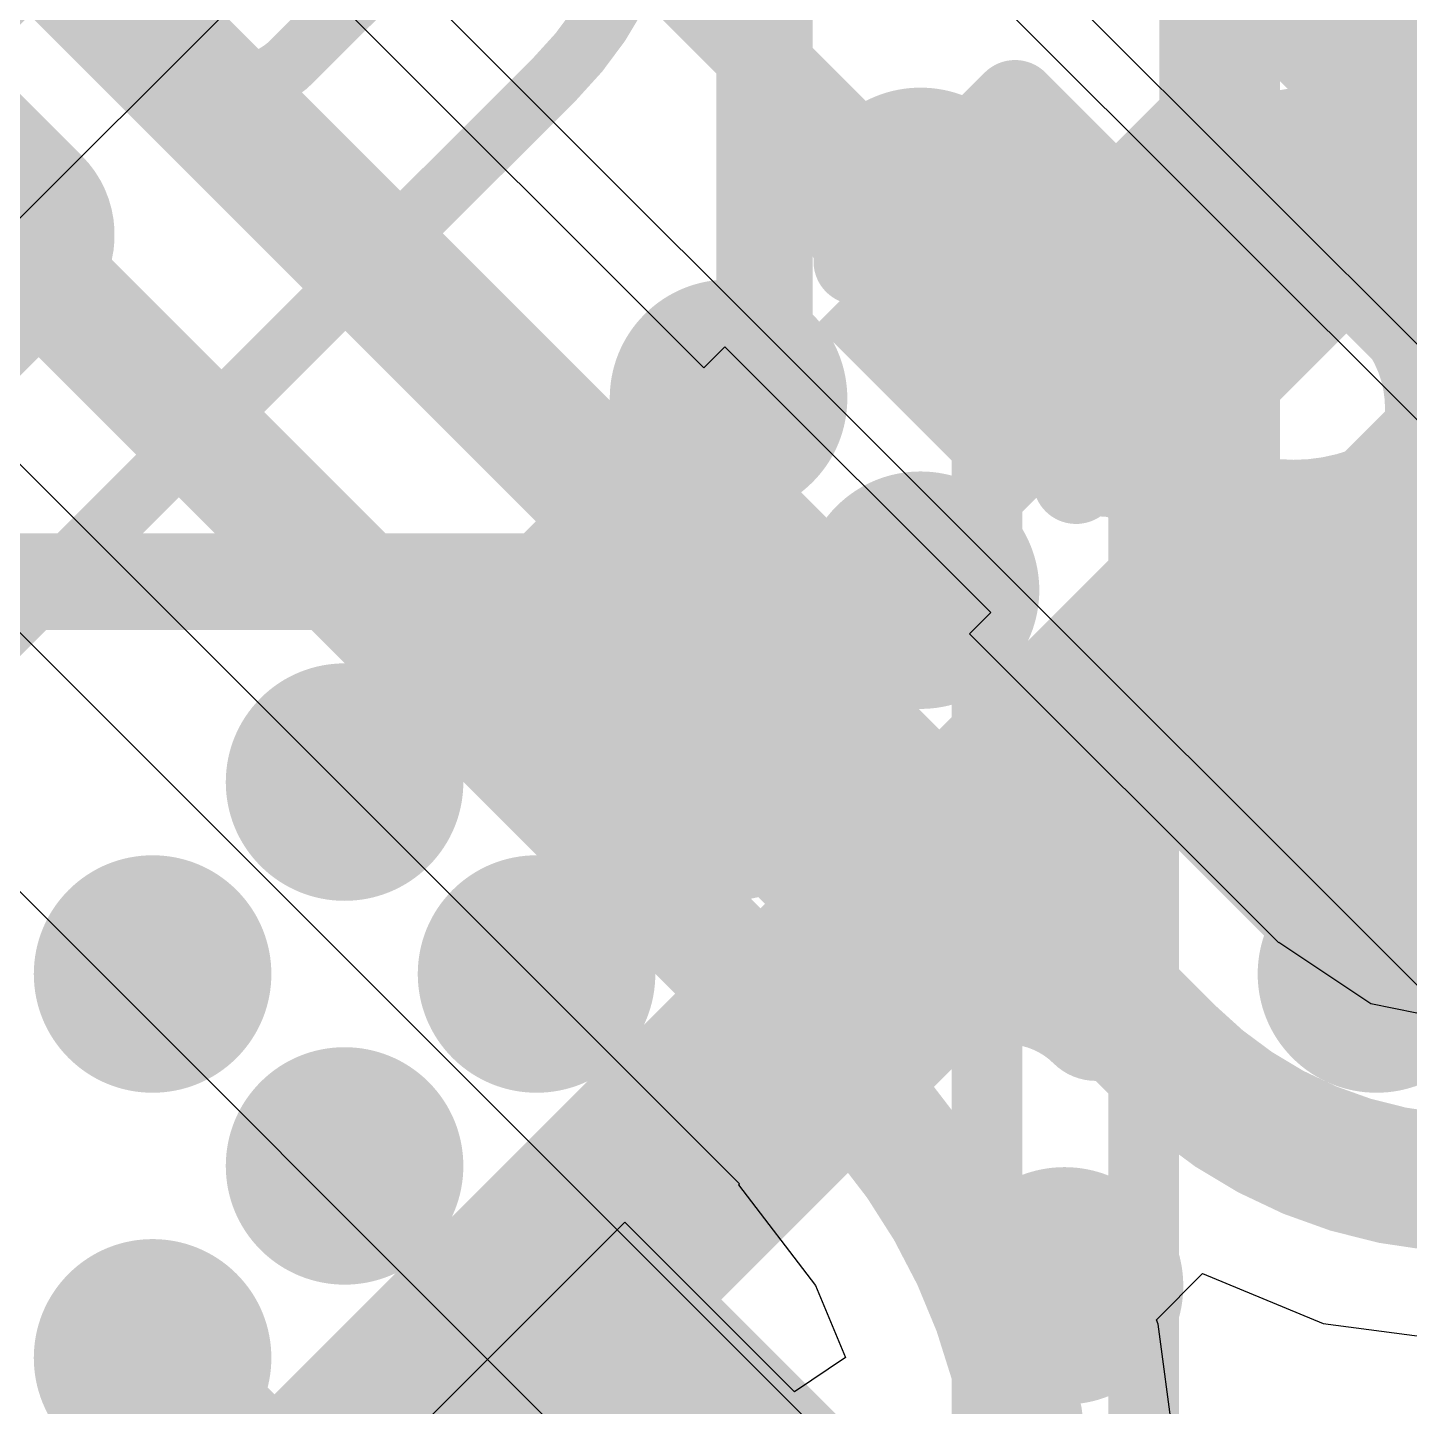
# Model space of a CAD drawing. Header units: inches. Extents: x -6 to 284, y -12 to 154.
# Drawn here: x 46.446 to 48.481, y 9.477 to 11.509 of the extents above; entities that cross this region are included whole.
import ezdxf

# ---------------------------------------------------------------- set-up
doc = ezdxf.new("R2010")
doc.units = ezdxf.units.IN
for name, color, linetype in [('Bottom Layer', 5, 'Continuous'), ('Bottom Overlay', 54, 'Continuous'), ('Bottom Paste', 16, 'Continuous'), ('Bottom Solder', 6, 'Continuous'), ('PWR-1', 156, 'Continuous'), ('PWR-2', 130, 'Continuous'), ('Signal L1', 76, 'Continuous'), ('Signal L2', 6, 'Continuous'), ('Top Layer', 1, 'Continuous'), ('Top Paste', 8, 'Continuous'), ('Top Solder', 216, 'Continuous')]:
    doc.layers.add(name, color=color, linetype=linetype)

# ---------------------------------------------------------------- blocks, each defined once
blk = doc.blocks.new('BGA_565_15_5_14_4__132')
at = {"layer": 'Top Layer'}
h = blk.add_hatch(color=1, dxfattribs=at)
edge = h.paths.add_edge_path()
edge.add_arc((2.9250005, -5.52500038), 0.12499848, 0, 360)
h = blk.add_hatch(color=1, dxfattribs=at)
edge = h.paths.add_edge_path()
edge.add_arc((3.5749992, -5.52500038), 0.12499848, 0, 360)
h = blk.add_hatch(color=1, dxfattribs=at)
edge = h.paths.add_edge_path()
edge.add_arc((2.20000068, -6.399999899999999), 0.12499848, 0, 360)
h = blk.add_hatch(color=1, dxfattribs=at)
edge = h.paths.add_edge_path()
edge.add_arc((2.59999988, -6.399999899999999), 0.12499848, 0, 360)
h = blk.add_hatch(color=1, dxfattribs=at)
edge = h.paths.add_edge_path()
edge.add_arc((2.99999908, -6.399999899999999), 0.12499848, 0, 360)
h = blk.add_hatch(color=1, dxfattribs=at)
edge = h.paths.add_edge_path()
edge.add_arc((3.40000082, -6.399999899999999), 0.12499848, 0, 360)
h = blk.add_hatch(color=1, dxfattribs=at)
edge = h.paths.add_edge_path()
edge.add_arc((3.80000002, -6.399999899999999), 0.12499848, 0, 360)
h = blk.add_hatch(color=1, dxfattribs=at)
edge = h.paths.add_edge_path()
edge.add_arc((4.19999922, -6.399999899999999), 0.12499848, 0, 360)
h = blk.add_hatch(color=1, dxfattribs=at)
edge = h.paths.add_edge_path()
edge.add_arc((4.60000096, -6.399999899999999), 0.12499848, 0, 360)
h = blk.add_hatch(color=1, dxfattribs=at)
edge = h.paths.add_edge_path()
edge.add_arc((2.60000242, -6.7999991), 0.12499848, 0, 360)
h = blk.add_hatch(color=1, dxfattribs=at)
edge = h.paths.add_edge_path()
edge.add_arc((2.99999908, -6.7999991), 0.12499848, 0, 360)
h = blk.add_hatch(color=1, dxfattribs=at)
edge = h.paths.add_edge_path()
edge.add_arc((3.80000002, -6.7999991), 0.12499848, 0, 360)
h = blk.add_hatch(color=1, dxfattribs=at)
edge = h.paths.add_edge_path()
edge.add_arc((4.19999922, -6.7999991), 0.12499848, 0, 360)
at = {"layer": 'Top Paste'}
h = blk.add_hatch(color=8, dxfattribs=at)
edge = h.paths.add_edge_path()
edge.add_arc((2.9250005, -5.52500038), 0.12499848, 0, 360)
h = blk.add_hatch(color=8, dxfattribs=at)
edge = h.paths.add_edge_path()
edge.add_arc((3.5749992, -5.52500038), 0.12499848, 0, 360)
h = blk.add_hatch(color=8, dxfattribs=at)
edge = h.paths.add_edge_path()
edge.add_arc((2.20000068, -6.399999899999999), 0.12499848, 0, 360)
h = blk.add_hatch(color=8, dxfattribs=at)
edge = h.paths.add_edge_path()
edge.add_arc((2.59999988, -6.399999899999999), 0.12499848, 0, 360)
h = blk.add_hatch(color=8, dxfattribs=at)
edge = h.paths.add_edge_path()
edge.add_arc((2.99999908, -6.399999899999999), 0.12499848, 0, 360)
h = blk.add_hatch(color=8, dxfattribs=at)
edge = h.paths.add_edge_path()
edge.add_arc((3.40000082, -6.399999899999999), 0.12499848, 0, 360)
h = blk.add_hatch(color=8, dxfattribs=at)
edge = h.paths.add_edge_path()
edge.add_arc((3.80000002, -6.399999899999999), 0.12499848, 0, 360)
h = blk.add_hatch(color=8, dxfattribs=at)
edge = h.paths.add_edge_path()
edge.add_arc((4.19999922, -6.399999899999999), 0.12499848, 0, 360)
h = blk.add_hatch(color=8, dxfattribs=at)
edge = h.paths.add_edge_path()
edge.add_arc((4.60000096, -6.399999899999999), 0.12499848, 0, 360)
h = blk.add_hatch(color=8, dxfattribs=at)
edge = h.paths.add_edge_path()
edge.add_arc((2.60000242, -6.7999991), 0.12499848, 0, 360)
h = blk.add_hatch(color=8, dxfattribs=at)
edge = h.paths.add_edge_path()
edge.add_arc((2.99999908, -6.7999991), 0.12499848, 0, 360)
h = blk.add_hatch(color=8, dxfattribs=at)
edge = h.paths.add_edge_path()
edge.add_arc((3.80000002, -6.7999991), 0.12499848, 0, 360)
h = blk.add_hatch(color=8, dxfattribs=at)
edge = h.paths.add_edge_path()
edge.add_arc((4.19999922, -6.7999991), 0.12499848, 0, 360)
at = {"layer": 'Top Solder'}
h = blk.add_hatch(color=216, dxfattribs=at)
edge = h.paths.add_edge_path()
edge.add_arc((2.9250005, -5.52500038), 0.17499838, 0, 360)
h = blk.add_hatch(color=216, dxfattribs=at)
edge = h.paths.add_edge_path()
edge.add_arc((3.5749992, -5.52500038), 0.17499838, 0, 360)
h = blk.add_hatch(color=216, dxfattribs=at)
edge = h.paths.add_edge_path()
edge.add_arc((1.79999894, -6.399999899999999), 0.17499838, 0, 360)
h = blk.add_hatch(color=216, dxfattribs=at)
edge = h.paths.add_edge_path()
edge.add_arc((2.20000068, -6.399999899999999), 0.17499838, 0, 360)
h = blk.add_hatch(color=216, dxfattribs=at)
edge = h.paths.add_edge_path()
edge.add_arc((2.59999988, -6.399999899999999), 0.17499838, 0, 360)
h = blk.add_hatch(color=216, dxfattribs=at)
edge = h.paths.add_edge_path()
edge.add_arc((2.99999908, -6.399999899999999), 0.17499838, 0, 360)
h = blk.add_hatch(color=216, dxfattribs=at)
edge = h.paths.add_edge_path()
edge.add_arc((3.40000082, -6.399999899999999), 0.17499838, 0, 360)
h = blk.add_hatch(color=216, dxfattribs=at)
edge = h.paths.add_edge_path()
edge.add_arc((3.80000002, -6.399999899999999), 0.17499838, 0, 360)
h = blk.add_hatch(color=216, dxfattribs=at)
edge = h.paths.add_edge_path()
edge.add_arc((4.19999922, -6.399999899999999), 0.17499838, 0, 360)
h = blk.add_hatch(color=216, dxfattribs=at)
edge = h.paths.add_edge_path()
edge.add_arc((4.60000096, -6.399999899999999), 0.17499838, 0, 360)
h = blk.add_hatch(color=216, dxfattribs=at)
edge = h.paths.add_edge_path()
edge.add_arc((2.60000242, -6.7999991), 0.17499838, 0, 360)
h = blk.add_hatch(color=216, dxfattribs=at)
edge = h.paths.add_edge_path()
edge.add_arc((2.99999908, -6.7999991), 0.17499838, 0, 360)
h = blk.add_hatch(color=216, dxfattribs=at)
edge = h.paths.add_edge_path()
edge.add_arc((3.80000002, -6.7999991), 0.17499838, 0, 360)
h = blk.add_hatch(color=216, dxfattribs=at)
edge = h.paths.add_edge_path()
edge.add_arc((4.19999922, -6.7999991), 0.17499838, 0, 360)
blk = doc.blocks.new('CAP_0201_B_342')
at = {"layer": 'Bottom Layer'}
for points in [[(-0.44999656, 0.1499997), (-0.14999716, 0.1499997), (-0.14999716, -0.1499997), (-0.44999656, -0.1499997)], [(0.14999716, 0.1499997), (0.44999656, 0.1499997), (0.44999656, -0.1499997), (0.14999716, -0.1499997)]]:
    blk.add_hatch(color=5, dxfattribs=at).paths.add_polyline_path(points)
at = {"layer": 'Bottom Paste'}
for points in [[(-0.44999656, 0.1499997), (-0.14999716, 0.1499997), (-0.14999716, -0.1499997), (-0.44999656, -0.1499997)], [(0.14999716, 0.1499997), (0.44999656, 0.1499997), (0.44999656, -0.1499997), (0.14999716, -0.1499997)]]:
    blk.add_hatch(color=16, dxfattribs=at).paths.add_polyline_path(points)
at = {"layer": 'Bottom Solder'}
for points in [[(-0.50499772, 0.20500086), (-0.094996, 0.20500086), (-0.094996, -0.20500086), (-0.50499772, -0.20500086)], [(0.094996, 0.20500086), (0.50499772, 0.20500086), (0.50499772, -0.20500086), (0.094996, -0.20500086)]]:
    blk.add_hatch(color=6, dxfattribs=at).paths.add_polyline_path(points)
at = {"layer": 'Bottom Overlay'}
for points in [[(-0.5334, 0.2286, 0.127, 0.127, 0), (-0.2032, 0.2286, 0.127, 0.127, 0)], [(-0.5334, 0.2286, 0.127, 0.127, 0), (-0.5334, -0.2286, 0.127, 0.127, 0)], [(0.2032, 0.2286, 0.127, 0.127, 0), (0.5334, 0.2286, 0.127, 0.127, 0)], [(0.5334, 0.2286, 0.127, 0.127, 0), (0.5334, -0.2286, 0.127, 0.127, 0)], [(-0.5334, -0.2286, 0.127, 0.127, 0), (-0.2032, -0.2286, 0.127, 0.127, 0)], [(0.2032, -0.2286, 0.127, 0.127, 0), (0.5334, -0.2286, 0.127, 0.127, 0)]]:
    blk.add_lwpolyline(points, format="xyseb", dxfattribs=at)
for points in [[(-0.5651499999999999, 0.2286, 0.0635, 0.0635, 1), (-0.5016499999999999, 0.2286, 0.0635, 0.0635, 1)], [(-0.5651499999999999, 0.2286, 0.0635, 0.0635, 1), (-0.5016499999999999, 0.2286, 0.0635, 0.0635, 1)], [(-0.23495, 0.2286, 0.0635, 0.0635, 1), (-0.17145, 0.2286, 0.0635, 0.0635, 1)], [(0.17145, 0.2286, 0.0635, 0.0635, 1), (0.23495, 0.2286, 0.0635, 0.0635, 1)], [(0.5016499999999999, 0.2286, 0.0635, 0.0635, 1), (0.5651499999999999, 0.2286, 0.0635, 0.0635, 1)], [(0.5016499999999999, 0.2286, 0.0635, 0.0635, 1), (0.5651499999999999, 0.2286, 0.0635, 0.0635, 1)], [(-0.5651499999999999, -0.2286, 0.0635, 0.0635, 1), (-0.5016499999999999, -0.2286, 0.0635, 0.0635, 1)], [(-0.5651499999999999, -0.2286, 0.0635, 0.0635, 1), (-0.5016499999999999, -0.2286, 0.0635, 0.0635, 1)], [(-0.23495, -0.2286, 0.0635, 0.0635, 1), (-0.17145, -0.2286, 0.0635, 0.0635, 1)], [(0.17145, -0.2286, 0.0635, 0.0635, 1), (0.23495, -0.2286, 0.0635, 0.0635, 1)], [(0.5016499999999999, -0.2286, 0.0635, 0.0635, 1), (0.5651499999999999, -0.2286, 0.0635, 0.0635, 1)], [(0.5016499999999999, -0.2286, 0.0635, 0.0635, 1), (0.5651499999999999, -0.2286, 0.0635, 0.0635, 1)]]:
    blk.add_lwpolyline(points, format="xyseb", close=True, dxfattribs=at)
blk = doc.blocks.new('CAP_0201_B_385')
at = {"layer": 'Bottom Layer'}
for points in [[(-0.44999656, 0.1499997), (-0.14999716, 0.1499997), (-0.14999716, -0.1499997), (-0.44999656, -0.1499997)], [(0.14999716, 0.1499997), (0.44999656, 0.1499997), (0.44999656, -0.1499997), (0.14999716, -0.1499997)]]:
    blk.add_hatch(color=5, dxfattribs=at).paths.add_polyline_path(points)
at = {"layer": 'Bottom Paste'}
for points in [[(-0.44999656, 0.1499997), (-0.14999716, 0.1499997), (-0.14999716, -0.1499997), (-0.44999656, -0.1499997)], [(0.14999716, 0.1499997), (0.44999656, 0.1499997), (0.44999656, -0.1499997), (0.14999716, -0.1499997)]]:
    blk.add_hatch(color=16, dxfattribs=at).paths.add_polyline_path(points)
at = {"layer": 'Bottom Solder'}
for points in [[(-0.50499772, 0.20500086), (-0.094996, 0.20500086), (-0.094996, -0.20500086), (-0.50499772, -0.20500086)], [(0.094996, 0.20500086), (0.50499772, 0.20500086), (0.50499772, -0.20500086), (0.094996, -0.20500086)]]:
    blk.add_hatch(color=6, dxfattribs=at).paths.add_polyline_path(points)
at = {"layer": 'Bottom Overlay'}
for points in [[(-0.2032, 0.2286, 0.127, 0.127, 0), (-0.5334, 0.2286, 0.127, 0.127, 0)], [(-0.5334, -0.2286, 0.127, 0.127, 0), (-0.5334, 0.2286, 0.127, 0.127, 0)], [(0.5334, 0.2286, 0.127, 0.127, 0), (0.2032, 0.2286, 0.127, 0.127, 0)], [(0.5334, -0.2286, 0.127, 0.127, 0), (0.5334, 0.2286, 0.127, 0.127, 0)], [(-0.2032, -0.2286, 0.127, 0.127, 0), (-0.5334, -0.2286, 0.127, 0.127, 0)], [(0.5334, -0.2286, 0.127, 0.127, 0), (0.2032, -0.2286, 0.127, 0.127, 0)]]:
    blk.add_lwpolyline(points, format="xyseb", dxfattribs=at)
for points in [[(-0.5651499999999999, 0.2286, 0.0635, 0.0635, 1), (-0.5016499999999999, 0.2286, 0.0635, 0.0635, 1)], [(-0.5651499999999999, 0.2286, 0.0635, 0.0635, 1), (-0.5016499999999999, 0.2286, 0.0635, 0.0635, 1)], [(-0.23495, 0.2286, 0.0635, 0.0635, 1), (-0.17145, 0.2286, 0.0635, 0.0635, 1)], [(0.17145, 0.2286, 0.0635, 0.0635, 1), (0.23495, 0.2286, 0.0635, 0.0635, 1)], [(0.5016499999999999, 0.2286, 0.0635, 0.0635, 1), (0.5651499999999999, 0.2286, 0.0635, 0.0635, 1)], [(0.5016499999999999, 0.2286, 0.0635, 0.0635, 1), (0.5651499999999999, 0.2286, 0.0635, 0.0635, 1)], [(-0.5651499999999999, -0.2286, 0.0635, 0.0635, 1), (-0.5016499999999999, -0.2286, 0.0635, 0.0635, 1)], [(-0.5651499999999999, -0.2286, 0.0635, 0.0635, 1), (-0.5016499999999999, -0.2286, 0.0635, 0.0635, 1)], [(-0.23495, -0.2286, 0.0635, 0.0635, 1), (-0.17145, -0.2286, 0.0635, 0.0635, 1)], [(0.17145, -0.2286, 0.0635, 0.0635, 1), (0.23495, -0.2286, 0.0635, 0.0635, 1)], [(0.5016499999999999, -0.2286, 0.0635, 0.0635, 1), (0.5651499999999999, -0.2286, 0.0635, 0.0635, 1)], [(0.5016499999999999, -0.2286, 0.0635, 0.0635, 1), (0.5651499999999999, -0.2286, 0.0635, 0.0635, 1)]]:
    blk.add_lwpolyline(points, format="xyseb", close=True, dxfattribs=at)
blk = doc.blocks.new('C___0402_B_390')
at = {"layer": 'Bottom Layer'}
for points in [[(-0.2413, 0.3175), (-0.2412999999999999, -0.3175), (-0.6985, -0.3175), (-0.6985, 0.3175)], [(0.6985, 0.3175), (0.6985, -0.3175), (0.2413, -0.3175), (0.2412999999999999, 0.3175)]]:
    blk.add_hatch(color=5, dxfattribs=at).paths.add_polyline_path(points)
at = {"layer": 'Bottom Paste'}
for points in [[(-0.2413, 0.3175), (-0.2412999999999999, -0.3175), (-0.6985, -0.3175), (-0.6985, 0.3175)], [(0.6985, 0.3175), (0.6985, -0.3175), (0.2413, -0.3175), (0.2412999999999999, 0.3175)]]:
    blk.add_hatch(color=16, dxfattribs=at).paths.add_polyline_path(points)
at = {"layer": 'Bottom Solder'}
for points in [[(-0.18130012, 0.37749988), (-0.18130012, -0.37749988), (-0.7584998799999999, -0.37749988), (-0.7584998799999999, 0.37749988)], [(0.7584998799999999, 0.37749988), (0.7584998799999999, -0.37749988), (0.18130012, -0.37749988), (0.18130012, 0.37749988)]]:
    blk.add_hatch(color=6, dxfattribs=at).paths.add_polyline_path(points)
at = {"layer": 'Bottom Overlay'}
for points in [[(-0.7874, 0.4064, 0.127, 0.127, 0), (-0.7874, -0.4064, 0.127, 0.127, 0)], [(-0.2794, 0.4064, 0.127, 0.127, 0), (-0.7874, 0.4064, 0.127, 0.127, 0)], [(0.7874, 0.4064, 0.127, 0.127, 0), (0.2794, 0.4064, 0.127, 0.127, 0)], [(0.7874, 0.4064, 0.127, 0.127, 0), (0.7874, -0.4064, 0.127, 0.127, 0)], [(-0.2794, -0.4064, 0.127, 0.127, 0), (-0.7874, -0.4064, 0.127, 0.127, 0)], [(0.7874, -0.4064, 0.127, 0.127, 0), (0.2794, -0.4064, 0.127, 0.127, 0)]]:
    blk.add_lwpolyline(points, format="xyseb", dxfattribs=at)
for points in [[(-0.8191499999999999, 0.4064, 0.0635, 0.0635, 1), (-0.7556499999999999, 0.4064, 0.0635, 0.0635, 1)], [(-0.8191499999999999, 0.4064, 0.0635, 0.0635, 1), (-0.7556499999999999, 0.4064, 0.0635, 0.0635, 1)], [(-0.31115, 0.4064, 0.0635, 0.0635, 1), (-0.24765, 0.4064, 0.0635, 0.0635, 1)], [(0.24765, 0.4064, 0.0635, 0.0635, 1), (0.31115, 0.4064, 0.0635, 0.0635, 1)], [(0.7556499999999999, 0.4064, 0.0635, 0.0635, 1), (0.8191499999999999, 0.4064, 0.0635, 0.0635, 1)], [(0.7556499999999999, 0.4064, 0.0635, 0.0635, 1), (0.8191499999999999, 0.4064, 0.0635, 0.0635, 1)], [(-0.8191499999999999, -0.4064, 0.0635, 0.0635, 1), (-0.7556499999999999, -0.4064, 0.0635, 0.0635, 1)], [(-0.8191499999999999, -0.4064, 0.0635, 0.0635, 1), (-0.7556499999999999, -0.4064, 0.0635, 0.0635, 1)], [(-0.31115, -0.4064, 0.0635, 0.0635, 1), (-0.24765, -0.4064, 0.0635, 0.0635, 1)], [(0.24765, -0.4064, 0.0635, 0.0635, 1), (0.31115, -0.4064, 0.0635, 0.0635, 1)], [(0.7556499999999999, -0.4064, 0.0635, 0.0635, 1), (0.8191499999999999, -0.4064, 0.0635, 0.0635, 1)], [(0.7556499999999999, -0.4064, 0.0635, 0.0635, 1), (0.8191499999999999, -0.4064, 0.0635, 0.0635, 1)]]:
    blk.add_lwpolyline(points, format="xyseb", close=True, dxfattribs=at)

msp = doc.modelspace()

# ---------------------------------------------------------------- linework, layer by layer
at = {"layer": 'Bottom Layer'}
for p, q in [((46.35434722, 13.1808601), (49.20104714, 10.33416018)), ((47.44174916, 11.00772246), (46.87843812, 11.57103096)), ((45.80614156, 11.49358636), (47.49448464, 9.80524582)), ((47.47280574, 11.03877904), (47.44174916, 11.00772246)), ((47.86454232, 10.64704246), (47.47280574, 11.03877904)), ((47.83348574, 10.61598588), (47.86454232, 10.64704246)), ((48.2889433, 10.16052832), (47.83348574, 10.61598588)), ((48.28908808, 10.1606731), (48.2889433, 10.16052832)), ((48.4244142, 10.07024656), (48.28908808, 10.1606731)), ((48.58342074, 10.03861848), (48.4244142, 10.07024656)), ((47.49448464, 9.80524582), (47.49282856, 9.80358974)), ((47.49282856, 9.80358974), (47.60664342, 9.6552639)), ((47.32546796, 9.748560639999999), (46.93373138, 9.35682406)), ((47.57522362, 9.49880498), (47.32546796, 9.748560639999999)), ((48.10863378, 9.604883), (48.17667529999999, 9.672924519999999)), ((48.17667529999999, 9.672924519999999), (48.3545769, 9.59923658)), ((47.60664342, 9.6552639), (47.6505905, 9.54916302)), ((48.11124744, 9.59857364), (48.10863378, 9.604883)), ((48.14066571999999, 9.37511206), (48.11124744, 9.59857364)), ((48.3545769, 9.59923658), (48.58272224, 9.56919854)), ((47.6505905, 9.54916302), (47.57522362, 9.49880498))]:
    msp.add_line(p, q, dxfattribs=at)
for points in [[(46.51915766, 13.34567054, 0.2032, 0.2032, 0), (50.10610756, 9.758723179999999, 0.2032, 0.2032, 0)], [(45.26745836, 12.85238984, 0.2032, 0.2032, 0), (46.71361752, 11.40623322, 0.2032, 0.2032, 0)], [(45.06731652, 12.54371634, 0.1778, 0.1778, 0), (47.65014092, 9.96089956, 0.1778, 0.1778, 0)], [(46.71361752, 11.40623068, 0.2032, 0.2032, 0), (46.71361752, 11.40623322, 0.2032, 0.2032, 0)], [(46.71361752, 11.40623068, 0.2032, 0.2032, 0), (47.47280574, 10.64704246, 0.2032, 0.2032, 0)], [(47.89706702, 11.07130374, 0.2032, 0.2032, 0), (48.43730724, 10.53106352, 0.2032, 0.2032, 0)], [(47.47280574, 10.64704246, 0.2032, 0.2032, 0), (48.1241354, 9.9957128, 0.2032, 0.2032, 0)], [(48.43730724, 10.53106352, 0.2032, 0.2032, 0), (48.57176722, 10.53106352, 0.2032, 0.2032, 0)], [(48.5830753, 9.805210259999999, 0.2032, 0.2032, -0.1985190874448159), (48.12413032, 9.99571026, 0.2032, 0.2032, 0)], [(47.65014092, 9.9609021, 0.1778, 0.1778, -0.198912367379658), (47.92506544, 9.2971747, 0.1778, 0.1778, 0)]]:
    msp.add_lwpolyline(points, format="xyseb", dxfattribs=at)
for points in [[(46.66281752, 11.40623322, 0.1016, 0.1016, 1), (46.76441752, 11.40623322, 0.1016, 0.1016, 1)], [(46.66281752, 11.40623322, 0.1016, 0.1016, 1), (46.76441752, 11.40623322, 0.1016, 0.1016, 1)], [(46.66281752, 11.40623068, 0.1016, 0.1016, 1), (46.76441752, 11.40623068, 0.1016, 0.1016, 1)], [(46.66281752, 11.40623068, 0.1016, 0.1016, 1), (46.76441752, 11.40623068, 0.1016, 0.1016, 1)], [(47.84626702, 11.07130374, 0.1016, 0.1016, 1), (47.94786702, 11.07130374, 0.1016, 0.1016, 1)], [(47.42200574, 10.64704246, 0.1016, 0.1016, 1), (47.52360574, 10.64704246, 0.1016, 0.1016, 1)], [(47.42200574, 10.64704246, 0.1016, 0.1016, 1), (47.52360574, 10.64704246, 0.1016, 0.1016, 1)], [(48.38650724, 10.53106352, 0.1016, 0.1016, 1), (48.48810724, 10.53106352, 0.1016, 0.1016, 1)], [(48.38650724, 10.53106352, 0.1016, 0.1016, 1), (48.48810724, 10.53106352, 0.1016, 0.1016, 1)], [(48.52096722, 10.53106352, 0.1016, 0.1016, 1), (48.62256721999999, 10.53106352, 0.1016, 0.1016, 1)], [(48.07333032, 9.99571026, 0.1016, 0.1016, 1), (48.17493031999999, 9.99571026, 0.1016, 0.1016, 1)], [(48.0733354, 9.9957128, 0.1016, 0.1016, 1), (48.1749354, 9.9957128, 0.1016, 0.1016, 1)], [(47.60569092, 9.9609021, 0.08889999999999999, 0.08889999999999999, 1), (47.69459092, 9.9609021, 0.08889999999999999, 0.08889999999999999, 1)], [(47.60569092, 9.96089956, 0.08889999999999999, 0.08889999999999999, 1), (47.69459092, 9.96089956, 0.08889999999999999, 0.08889999999999999, 1)]]:
    msp.add_lwpolyline(points, format="xyseb", close=True, dxfattribs=at)
at = {"layer": 'PWR-1'}
msp.add_line((45.7016231, 10.49589214), (46.81074966, 11.6050187), dxfattribs=at)
msp.add_lwpolyline([(45.42145094, 10.60789598, 0.1524, 0.1524, 0), (46.68139508, 11.86784012, 0.1524, 0.1524, 0)], format="xyseb", dxfattribs=at)
at = {"layer": 'PWR-2'}
for p, q in [((48.69309032, 10.73058814), (43.31289026, 16.1107882)), ((42.38568612, 14.28406846), (47.31505142, 9.35470062)), ((44.76344616, 13.82719612), (49.19578679999999, 9.39483262)), ((47.63583818, 9.415879059999998), (43.2920648, 13.7596626))]:
    msp.add_line(p, q, dxfattribs=at)
for points in [[(44.89080176, 14.10089382, 0.127, 0.127, 0), (48.09268258, 10.899013, 0.127, 0.127, 0)], [(48.52875486, 10.89901046, 0.127, 0.127, 0), (48.75372774, 11.12398334, 0.127, 0.127, 0)], [(48.09268258, 10.899013, 0.127, 0.127, 0), (48.0929315, 10.89876408, 0.127, 0.127, 0)], [(48.0929315, 10.89876408, 0.127, 0.127, -0.0002858904619792914), (48.09268258, 10.899013, 0.127, 0.127, 0)], [(48.31072126, 10.80869822, 0.127, 0.127, -0.1986151822385052), (48.0929315, 10.89876408, 0.127, 0.127, 0)], [(48.52875486, 10.89901046, 0.127, 0.127, -0.198912367379658), (48.31072126, 10.80869822, 0.127, 0.127, 0)]]:
    msp.add_lwpolyline(points, format="xyseb", dxfattribs=at)
for points in [[(48.06093258, 10.899013, 0.0635, 0.0635, 1), (48.12443258, 10.899013, 0.0635, 0.0635, 1)], [(48.06093258, 10.899013, 0.0635, 0.0635, 1), (48.12443258, 10.899013, 0.0635, 0.0635, 1)], [(48.06093258, 10.899013, 0.0635, 0.0635, 1), (48.12443258, 10.899013, 0.0635, 0.0635, 1)], [(48.0611815, 10.89876408, 0.0635, 0.0635, 1), (48.12468149999999, 10.89876408, 0.0635, 0.0635, 1)], [(48.0611815, 10.89876408, 0.0635, 0.0635, 1), (48.12468149999999, 10.89876408, 0.0635, 0.0635, 1)], [(48.0611815, 10.89876408, 0.0635, 0.0635, 1), (48.12468149999999, 10.89876408, 0.0635, 0.0635, 1)], [(48.49700486, 10.89901046, 0.0635, 0.0635, 1), (48.56050485999999, 10.89901046, 0.0635, 0.0635, 1)], [(48.49700486, 10.89901046, 0.0635, 0.0635, 1), (48.56050485999999, 10.89901046, 0.0635, 0.0635, 1)], [(48.27897125999999, 10.80869822, 0.0635, 0.0635, 1), (48.34247126, 10.80869822, 0.0635, 0.0635, 1)], [(48.27897125999999, 10.80869822, 0.0635, 0.0635, 1), (48.34247126, 10.80869822, 0.0635, 0.0635, 1)]]:
    msp.add_lwpolyline(points, format="xyseb", close=True, dxfattribs=at)
at = {"layer": 'Signal L1'}
for points in [[(47.53131717999999, 11.00653374, 0.14224, 0.14224, 0), (47.53131717999999, 17.09952892, 0.14224, 0.14224, 0)], [(48.20177812, 10.76186316, 0.1778, 0.1778, 0), (48.20177812, 12.37697296, 0.1778, 0.1778, 0)], [(47.53131717999999, 11.00653374, 0.14224, 0.14224, -0.4142135623730951), (47.21737318, 10.69258974, 0.14224, 0.14224, 0)], [(45.26864454, 7.828729579999999, 0.1778, 0.1778, 0), (48.20177812, 10.76186316, 0.1778, 0.1778, 0)], [(42.86377254, 10.69258974, 0.14224, 0.14224, 0), (47.21737318, 10.69258974, 0.14224, 0.14224, 0)]]:
    msp.add_lwpolyline(points, format="xyseb", dxfattribs=at)
for points in [[(47.49575718, 11.00653374, 0.07111999999999999, 0.07111999999999999, 1), (47.56687718, 11.00653374, 0.07111999999999999, 0.07111999999999999, 1)], [(47.49575718, 11.00653374, 0.07111999999999999, 0.07111999999999999, 1), (47.56687718, 11.00653374, 0.07111999999999999, 0.07111999999999999, 1)], [(48.15732812, 10.76186316, 0.08889999999999999, 0.08889999999999999, 1), (48.24622812, 10.76186316, 0.08889999999999999, 0.08889999999999999, 1)], [(48.15732812, 10.76186316, 0.08889999999999999, 0.08889999999999999, 1), (48.24622812, 10.76186316, 0.08889999999999999, 0.08889999999999999, 1)], [(47.18181317999999, 10.69258974, 0.07111999999999999, 0.07111999999999999, 1), (47.25293318, 10.69258974, 0.07111999999999999, 0.07111999999999999, 1)], [(47.18181317999999, 10.69258974, 0.07111999999999999, 0.07111999999999999, 1), (47.25293318, 10.69258974, 0.07111999999999999, 0.07111999999999999, 1)]]:
    msp.add_lwpolyline(points, format="xyseb", close=True, dxfattribs=at)
at = {"layer": 'Signal L2'}
for points in [[(47.85928198, 11.07545918, 0.10414, 0.10414, 0), (48.85476894, 12.07094614, 0.10414, 0.10414, 0)], [(48.08975142, 10.83313302, 0.10414, 0.10414, 0), (49.13383366, 11.87721526, 0.10414, 0.10414, 0)], [(47.85928198, 8.810472599999999, 0.10414, 0.10414, 0), (47.85928198, 11.07545918, 0.10414, 0.10414, 0)], [(48.08975142, 8.92146044, 0.10414, 0.10414, 0), (48.08975142, 10.83313302, 0.10414, 0.10414, 0)]]:
    msp.add_lwpolyline(points, format="xyseb", dxfattribs=at)
for points in [[(47.83324697999999, 11.07545918, 0.05207, 0.05207, 1), (47.88531698, 11.07545918, 0.05207, 0.05207, 1)], [(47.83324697999999, 11.07545918, 0.05207, 0.05207, 1), (47.88531698, 11.07545918, 0.05207, 0.05207, 1)], [(48.06371641999999, 10.83313302, 0.05207, 0.05207, 1), (48.11578642, 10.83313302, 0.05207, 0.05207, 1)], [(48.06371641999999, 10.83313302, 0.05207, 0.05207, 1), (48.11578642, 10.83313302, 0.05207, 0.05207, 1)]]:
    msp.add_lwpolyline(points, format="xyseb", close=True, dxfattribs=at)
at = {"layer": 'Top Layer'}
for points in [[(48.01329234, 10.32405098, 0.2032, 0.2032, 0), (49.47943114, 11.79018978, 0.2032, 0.2032, 0)], [(47.37806628, 11.80745416, 0.08889999999999999, 0.08889999999999999, -0.1989022149649479), (47.2230069, 11.43433578, 0.08889999999999999, 0.08889999999999999, 0)], [(46.83526827999999, 11.45968752, 0.08889999999999999, 0.08889999999999999, 0), (46.99441452, 11.61883376, 0.08889999999999999, 0.08889999999999999, 0)], [(46.56927186, 11.55505182, 0.08889999999999999, 0.08889999999999999, 0), (46.66464123999999, 11.45968752, 0.08889999999999999, 0.08889999999999999, 0)], [(46.6646387, 11.45968498, 0.08889999999999999, 0.08889999999999999, 0), (46.66464123999999, 11.45968752, 0.08889999999999999, 0.08889999999999999, 0)], [(46.83526827999999, 11.45968752, 0.08889999999999999, 0.08889999999999999, -0.414222282574413), (46.66464123999999, 11.45968752, 0.08889999999999999, 0.08889999999999999, 0)], [(46.21741328, 10.42874216, 0.08889999999999999, 0.08889999999999999, 0), (47.2230069, 11.43433578, 0.08889999999999999, 0.08889999999999999, 0)], [(46.39864736, 11.38442732, 0.08889999999999999, 0.08889999999999999, 0), (46.4940142, 11.28906302, 0.08889999999999999, 0.08889999999999999, 0)], [(46.4940142, 11.28906302, 0.08889999999999999, 0.08889999999999999, -0.4142179225319384), (46.49401674, 11.11843598, 0.08889999999999999, 0.08889999999999999, 0)], [(48.326802, 11.24577634, 0.1778, 0.1778, 0), (48.5226995, 11.04987122, 0.1778, 0.1778, 0)], [(46.22948844, 10.85390768, 0.08889999999999999, 0.08889999999999999, 0), (46.49401674, 11.11843598, 0.08889999999999999, 0.08889999999999999, 0)], [(48.4975662, 11.07485466, 0.1778, 0.1778, -0.3511543973849756), (48.46543011999999, 10.78168532, 0.1778, 0.1778, 0)], [(48.75075847999999, 11.06701622, 0.1778, 0.1778, -0.394468141656091), (48.49765763999999, 11.07491562, 0.1778, 0.1778, 0)], [(48.37848084, 10.67981354, 0.1778, 0.1778, -0.3944681416560908), (48.63158168, 10.67191414, 0.1778, 0.1778, 0)], [(47.47827436, 10.3972487, 0.1778, 0.1778, 0), (47.67417186, 10.20134358, 0.1778, 0.1778, 0)], [(48.01329234, 10.32405098, 0.1778, 0.1778, -0.04363204682843651), (48.03967786, 10.35554444, 0.1778, 0.1778, 0)], [(47.8797874, 10.19054604, 0.2032, 0.2032, 0), (48.01329234, 10.32405098, 0.2032, 0.2032, 0)], [(48.01985062, 10.04580414, 0.1778, 0.1778, -0.3511543973849757), (48.0519867, 10.33897348, 0.1778, 0.1778, 0)], [(47.64903855999999, 10.22632702, 0.1778, 0.1778, -0.3511543973849756), (47.61690247999999, 9.933157679999999, 0.1778, 0.1778, 0)], [(47.90223083999999, 10.21848858, 0.1778, 0.1778, -0.394468141656091), (47.64913, 10.22638798, 0.1778, 0.1778, 0)], [(47.77546451999999, 10.08622316, 0.2032, 0.2032, 0), (47.8797874, 10.19054604, 0.2032, 0.2032, 0)], [(46.19324518, 8.50400382, 0.2032, 0.2032, 0), (47.77546451999999, 10.08622316, 0.2032, 0.2032, 0)], [(47.76665834, 10.05364258, 0.1778, 0.1778, -0.3944681416560908), (48.01975917999999, 10.04574318, 0.1778, 0.1778, 0)], [(47.7543495, 10.07021354, 0.1778, 0.1778, -0.03576330533469323), (47.77546451999999, 10.08622316, 0.1778, 0.1778, 0)], [(46.62974418, 9.548721059999998, 0.1778, 0.1778, 0), (46.82564168, 9.35281594, 0.1778, 0.1778, 0)]]:
    msp.add_lwpolyline(points, format="xyseb", dxfattribs=at)
for points in [[(46.6424137, 11.45968498, 0.04445, 0.04445, 1), (46.6868637, 11.45968498, 0.04445, 0.04445, 1)], [(46.64241624, 11.45968752, 0.04445, 0.04445, 1), (46.68686623999999, 11.45968752, 0.04445, 0.04445, 1)], [(46.64241624, 11.45968752, 0.04445, 0.04445, 1), (46.68686623999999, 11.45968752, 0.04445, 0.04445, 1)], [(46.64241624, 11.45968752, 0.04445, 0.04445, 1), (46.68686623999999, 11.45968752, 0.04445, 0.04445, 1)], [(46.81304328, 11.45968752, 0.04445, 0.04445, 1), (46.85749327999999, 11.45968752, 0.04445, 0.04445, 1)], [(46.81304328, 11.45968752, 0.04445, 0.04445, 1), (46.85749327999999, 11.45968752, 0.04445, 0.04445, 1)], [(47.2007819, 11.43433578, 0.04445, 0.04445, 1), (47.2452319, 11.43433578, 0.04445, 0.04445, 1)], [(47.2007819, 11.43433578, 0.04445, 0.04445, 1), (47.2452319, 11.43433578, 0.04445, 0.04445, 1)], [(46.4717892, 11.28906302, 0.04445, 0.04445, 1), (46.51623919999999, 11.28906302, 0.04445, 0.04445, 1)], [(46.4717892, 11.28906302, 0.04445, 0.04445, 1), (46.51623919999999, 11.28906302, 0.04445, 0.04445, 1)], [(48.282352, 11.24577634, 0.08889999999999999, 0.08889999999999999, 1), (48.371252, 11.24577634, 0.08889999999999999, 0.08889999999999999, 1)], [(46.47179173999999, 11.11843598, 0.04445, 0.04445, 1), (46.51624174, 11.11843598, 0.04445, 0.04445, 1)], [(46.47179173999999, 11.11843598, 0.04445, 0.04445, 1), (46.51624174, 11.11843598, 0.04445, 0.04445, 1)], [(48.4531162, 11.07485466, 0.08889999999999999, 0.08889999999999999, 1), (48.5420162, 11.07485466, 0.08889999999999999, 0.08889999999999999, 1)], [(48.45320764, 11.07491562, 0.08889999999999999, 0.08889999999999999, 1), (48.54210764, 11.07491562, 0.08889999999999999, 0.08889999999999999, 1)], [(48.4782495, 11.04987122, 0.08889999999999999, 0.08889999999999999, 1), (48.5671495, 11.04987122, 0.08889999999999999, 0.08889999999999999, 1)], [(48.42098012, 10.78168532, 0.08889999999999999, 0.08889999999999999, 1), (48.50988012, 10.78168532, 0.08889999999999999, 0.08889999999999999, 1)], [(48.33403084, 10.67981354, 0.08889999999999999, 0.08889999999999999, 1), (48.42293084, 10.67981354, 0.08889999999999999, 0.08889999999999999, 1)], [(47.43382436, 10.3972487, 0.08889999999999999, 0.08889999999999999, 1), (47.52272436, 10.3972487, 0.08889999999999999, 0.08889999999999999, 1)], [(47.99522786, 10.35554444, 0.08889999999999999, 0.08889999999999999, 1), (48.08412786, 10.35554444, 0.08889999999999999, 0.08889999999999999, 1)], [(47.96249234, 10.32405098, 0.1016, 0.1016, 1), (48.06409234, 10.32405098, 0.1016, 0.1016, 1)], [(47.96249234, 10.32405098, 0.1016, 0.1016, 1), (48.06409234, 10.32405098, 0.1016, 0.1016, 1)], [(48.0075367, 10.33897348, 0.08889999999999999, 0.08889999999999999, 1), (48.0964367, 10.33897348, 0.08889999999999999, 0.08889999999999999, 1)], [(47.96884233999999, 10.32405098, 0.08889999999999999, 0.08889999999999999, 1), (48.05774234, 10.32405098, 0.08889999999999999, 0.08889999999999999, 1)], [(47.60458856, 10.22632702, 0.08889999999999999, 0.08889999999999999, 1), (47.69348856, 10.22632702, 0.08889999999999999, 0.08889999999999999, 1)], [(47.60468, 10.22638798, 0.08889999999999999, 0.08889999999999999, 1), (47.69358, 10.22638798, 0.08889999999999999, 0.08889999999999999, 1)], [(47.85778084, 10.21848858, 0.08889999999999999, 0.08889999999999999, 1), (47.94668083999999, 10.21848858, 0.08889999999999999, 0.08889999999999999, 1)], [(47.62972186, 10.20134358, 0.08889999999999999, 0.08889999999999999, 1), (47.71862186, 10.20134358, 0.08889999999999999, 0.08889999999999999, 1)], [(47.8289874, 10.19054604, 0.1016, 0.1016, 1), (47.93058739999999, 10.19054604, 0.1016, 0.1016, 1)], [(47.8289874, 10.19054604, 0.1016, 0.1016, 1), (47.93058739999999, 10.19054604, 0.1016, 0.1016, 1)], [(47.72466452, 10.08622316, 0.1016, 0.1016, 1), (47.82626452, 10.08622316, 0.1016, 0.1016, 1)], [(47.72466452, 10.08622316, 0.1016, 0.1016, 1), (47.82626452, 10.08622316, 0.1016, 0.1016, 1)], [(47.7098995, 10.07021354, 0.08889999999999999, 0.08889999999999999, 1), (47.7987995, 10.07021354, 0.08889999999999999, 0.08889999999999999, 1)], [(47.73101452, 10.08622316, 0.08889999999999999, 0.08889999999999999, 1), (47.81991452, 10.08622316, 0.08889999999999999, 0.08889999999999999, 1)], [(47.72220834, 10.05364258, 0.08889999999999999, 0.08889999999999999, 1), (47.81110834, 10.05364258, 0.08889999999999999, 0.08889999999999999, 1)], [(47.97530918, 10.04574318, 0.08889999999999999, 0.08889999999999999, 1), (48.06420917999999, 10.04574318, 0.08889999999999999, 0.08889999999999999, 1)], [(47.97540061999999, 10.04580414, 0.08889999999999999, 0.08889999999999999, 1), (48.06430062, 10.04580414, 0.08889999999999999, 0.08889999999999999, 1)], [(47.57245248, 9.933157679999999, 0.08889999999999999, 0.08889999999999999, 1), (47.66135248, 9.933157679999999, 0.08889999999999999, 0.08889999999999999, 1)], [(46.58529418, 9.548721059999998, 0.08889999999999999, 0.08889999999999999, 1), (46.67419418, 9.548721059999998, 0.08889999999999999, 0.08889999999999999, 1)]]:
    msp.add_lwpolyline(points, format="xyseb", close=True, dxfattribs=at)

# ---------------------------------------------------------------- block references
for name, p, rotation in [('BGA_565_15_5_14_4__132', (54.40792014, 8.2759296), 225), ('CAP_0201_B_385', (47.68493638, 10.8591731), 225), ('C___0402_B_390', (48.90403731999999, 10.19879342), 135), ('CAP_0201_B_342', (47.11333732, 9.14469342), 45)]:
    msp.add_blockref(name, p, dxfattribs=dict(rotation=rotation))

doc.saveas('drawing.dxf')
